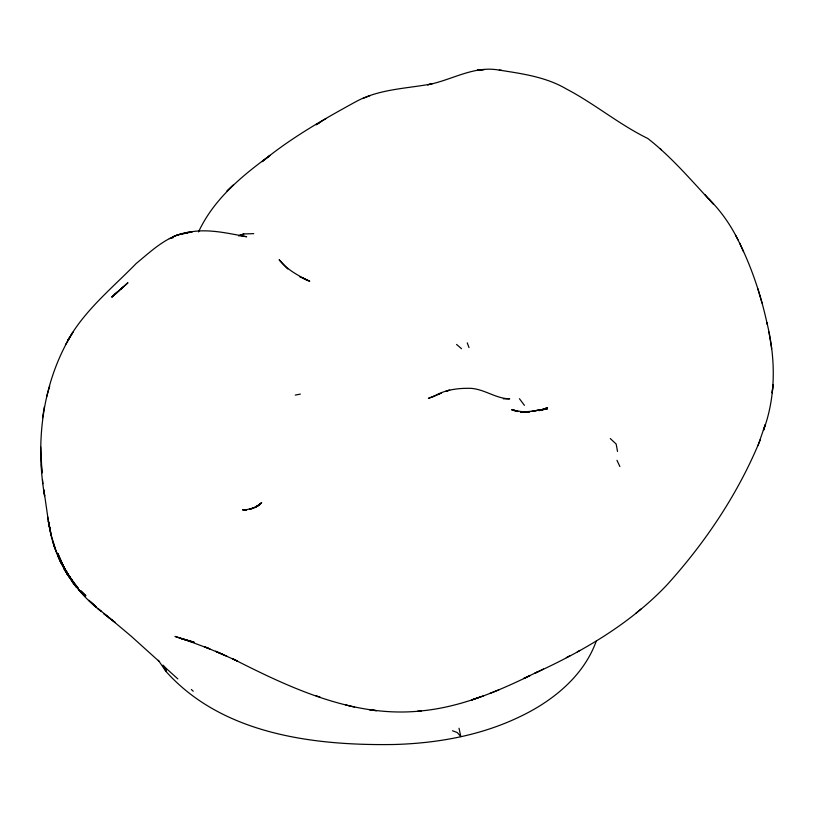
<?xml version="1.0" encoding="UTF-8"?>
<svg xmlns="http://www.w3.org/2000/svg" width="814" height="814" viewBox="0 0 814 814"><rect width="100%" height="100%" fill="white"/><g stroke="black" fill="none" stroke-linecap="round" stroke-linejoin="round"><path stroke-width="1.22" d="M48.636 522.954L43.864 489.855L44.617 496.031C35.053 440.364 42.755 380.647 72.914 332.224L65.446 344.739M158.354 660.266L165.944 671.418L163.004 665.099L166.29 668.487L165.944 671.418C222.395 734.493 313.817 745.726 393.976 744.505C436.599 743.324 479.894 735.734 518.589 717.307C551.79 701.821 583.628 676.515 596.235 641.106M42.562 417.714L44.394 406.603M49.695 386.212L46.51 397.151M760.398 439.489C738.501 493.131 705.565 542.317 666.727 585.174C629.822 623.972 583.119 651.159 534.818 673.249L543.518 669.016M757.976 445.706L765.211 424.674L763.451 430.382C776.271 395.869 775.559 357.895 766.88 322.507M198.535 231.898C213.726 199.318 241.616 176.048 270.095 155.382L262.118 161.65C290.74 138.024 323.178 119.607 355.606 101.821C379.121 88.94 406.328 88.675 432.02 83.862L427.564 84.788C450.905 80.433 472.547 66.168 497.1 69.77C520.746 73.504 545.329 76.567 566.32 88.93C594.576 103.724 619.098 124.461 647.781 138.472C672.14 157.428 692.154 181.461 713.257 203.907L704.914 194.597M69.231 337.922L67.888 340.364C84.809 310.124 112.322 287.963 136.192 263.512C152.635 249.949 169.587 233.242 192.155 231.909L177.93 234.859L187.566 232.55L185.114 233.069C205.484 227.778 226.496 233.079 246.673 236.752L239.682 235.531M233.079 185.083L226.933 190.873M111.905 297.039L127.818 282.865L111.905 297.039L119.332 290.364M114.225 294.943L117.297 292.175L114.825 294.373M120.716 289.224L123.687 286.569M258.343 505.494L261.721 502.523L255.199 507.6M636.019 613.166L640.933 609.065M258.048 505.698L260.643 503.693L255.169 507.285M325.783 118.671L316.178 124.766L319.434 122.721M300.356 394.098L295.268 395.095M433.516 396.581C443.691 390.333 455.84 388.298 467.623 388.329C482.682 387.606 494.943 398.697 509.727 398.84L503.347 398.809M255.128 507.315L258.954 505.26L251.648 508.76L249.827 509.177L254.172 507.824L246.133 509.788L242.572 509.818L246.652 509.89L242.969 509.696L244.963 509.991M566.341 657.631L570.166 655.616M577.36 651.811L580.036 650.396M537.789 671.794L523.656 678.54L530.036 675.579C494.627 692.846 457.244 708.2 417.562 711.222M177.615 234.87L172.995 236.843L176.709 235.266M489.967 693.426L499.124 689.723M434.391 396.103L428.388 398.372L439.631 393.996M363.176 98.362L370.187 95.564M541.88 409.849L547.517 407.672L538.888 410.643L547.293 408.689L531.878 411.253L520.4 412.169L529.873 411.833L523.819 412.006L511.874 409.951L517.958 411.548L511.945 409.534L517.144 411.365M238.95 235.785L243.783 233.954L253.734 233.638M238.594 235.765L243.783 233.954M483.333 695.929L471.805 699.898L480.636 696.876M449.033 390.333L446.041 391.178L449.715 390.15M169.353 238.624L172.894 237.841M439.418 393.681L441.575 393.274M534.249 410.887L547.181 408.893L531.878 411.253M421.449 710.907C354.344 718.152 290.74 688.278 232.499 658.679L237.362 661.039L215.629 651.251L226.933 656.298M370.869 710.022L376.485 710.663L369.363 709.839M499.287 70.055L502.045 70.401M345.675 704.934L354.558 707.122M193.905 642.124L180.413 638.298L194.027 642.165M185.45 639.794L174.99 636.426L191.494 641.87M184.809 639.58L209.88 648.931L204.609 646.794L223.362 654.7M315.924 695.665L320.319 697.242M452.472 730.769L457.224 732.519L460.836 736.578L459.015 728.255M299.664 276.75L309.758 281.247L302.981 278.032L308.007 280.637C297.517 275.091 286.447 269.312 279.121 259.676L287.729 268.966M166.29 668.487L177.839 678.907M108.954 617.795L115.354 622.598L97.619 608.272L101.455 611.589C74.491 590.995 54.996 560.805 49.43 527.167M112.159 620.217L130.932 635.988L158.822 661.131M456.562 344.444L461.558 348.707M90.435 601.77L96.276 607.041L88.797 600.294L95.421 606.43M191.331 689.468L193.244 691.249M610.266 438.543L616.167 444.047L617.511 451.455M660.073 148.555L661.304 149.715M708.882 199.013C720.797 210.867 730.524 224.806 737.983 239.855M75.254 585.642L71.479 580.626L76.384 587.128L67.491 574.653M519.444 398.728L524.44 405.362M57.082 552.818C61.915 565.761 69.037 577.869 78.205 588.207L67.114 573.351L57.57 554.436L61.498 563.43L59.076 557.732M67.114 573.351L70.442 578.378L64.021 568.05M735.541 235.144C750.355 263.288 760.693 293.671 767.358 324.735M616.971 460.307L619.871 466.534M739.702 243.162L743.508 251.658M57.794 555.799L60.826 562.698M467.256 342.847L469.006 347.578M53.643 544.149L56.207 551.689L51.231 535.266L49.42 526.332L51.231 535.266M53.002 542.246L54.853 548.097M757.844 288.665L762.077 303.144M50.265 531.043L47.68 516.91M771.672 348.779L768.925 331.929M42.481 479.629L42.928 483.709M41.331 464.682L41.992 472.985L40.7 446.988M772.934 384.554L772.252 392.847L772.934 384.554M480.871 69.851L477.218 70.248L484.208 69.556L480.871 69.851M109.697 618.202L103.938 613.776L109.697 618.202M85.775 595.685L80.962 591.005L85.775 595.685M81.247 592.205L78.775 589.641L85.226 596.357L81.247 592.205M71.001 578.886L62.759 565.465L69.577 577.045L63.319 566.391L57.845 553.428L64.591 568.833L66.931 572.853L60.531 560.256L64.591 568.833L72.365 580.85L71.001 578.886M67.857 575.274L63.828 568.345L67.857 575.274M48.871 523.829L48.341 521.031L49.674 528.093L48.871 523.829"/></g></svg>
